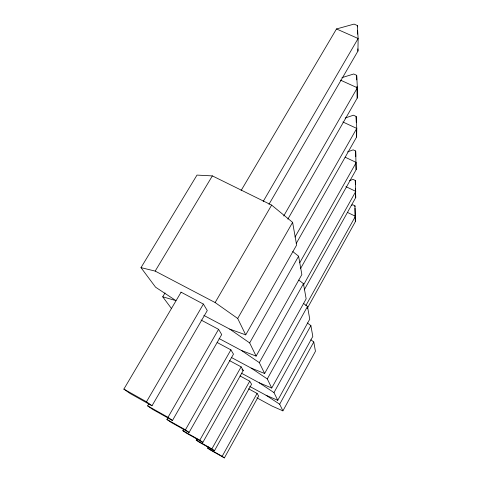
<?xml version="1.0" encoding="UTF-8"?>
<svg xmlns="http://www.w3.org/2000/svg" width="482" height="482" viewBox="0 0 482 482"><rect width="100%" height="100%" fill="white"/><g stroke="black" fill="none" stroke-linecap="round" stroke-linejoin="round"><path stroke-width="0.72" d="M354.945 206.682L354.957 205.826L352.806 204.79L351.456 205.338M349.558 180.672L352.987 179.346L355.294 180.449L355.361 184.371M347.582 151.89L353.192 149.842L355.686 151.005L355.788 156.542M345.148 118.03L353.439 115.204L356.144 116.451L356.24 122.235M341.979 77.644L353.722 73.987L356.686 75.319L356.746 79.861M357.331 26.859L357.349 25.534L354.071 24.1L336.496 28.956L241.108 190.535M307.215 308.498L355.354 221.672L354.957 205.826M304.238 289.857L355.722 197.596L355.294 180.449M300.641 268.432L356.144 169.7L355.686 151.005M296.177 243.591L356.638 136.984L356.77 128.411L356.144 116.451M287.85 219.135L357.228 98.087L357.385 87.796L356.686 75.319M268.962 204.332L357.939 51.074L358.132 38.5L357.349 25.534M313.788 341.955L315.445 351.3L282.916 410.857L279.674 404.223L313.788 341.955L310.842 339.798M249.694 386.413L266.1 395.3L277.759 400.307L312.812 336.448L310.89 325.609L307.383 322.994M241.349 373.152L259.232 382.798L271.74 388.016L309.751 319.174L307.498 306.45L303.383 303.317M277.759 400.307L273.981 392.595L310.89 325.609M208.363 446.82L207.634 448.127L210.086 449.851L224.377 457.9L258.665 396.053L257.081 393.42L248.555 388.799M231.474 357.524L251.14 368.073L264.63 373.502L306.154 298.846L303.467 283.687L298.828 280.084M224.377 457.9L222.166 456.309L257.081 393.42M305.853 305.594L355.439 216.285L347.371 212.375M271.74 388.016L267.293 378.936L307.498 306.45M249.73 381.184L251.568 384.244L214.46 450.754L211.881 448.899L249.73 381.184L240.024 375.942M303.491 285.001L355.812 191.384L345.925 186.642M219.081 338.539L241.476 350.486L256.117 356.102L301.853 274.565L298.605 256.207L292.767 251.55M264.63 373.502L259.322 362.651L303.467 283.687M241.121 366.856L243.283 370.459L202.85 442.392L199.807 440.199L241.121 366.856L229.474 360.596M299.744 262.774L356.252 162.446L345.106 157.186M256.117 356.102L249.658 342.913L298.605 256.207M214.46 450.754L199.084 442.102L196.228 440.09L196.969 438.789M168.049 417.496L166.929 419.448L170.953 422.286L189.065 432.462L233.481 354.149L230.896 349.848L217.147 342.497M203.838 315.397L229.727 329.104L245.718 334.87L296.629 245.055L292.61 222.371L271.631 205.097L212.363 175.894L196.987 175.093L140.997 267.643L155.566 287.188L175.954 300.629L162.729 296.804L165.025 292.935M202.85 442.392L186.215 433.041L182.853 430.667L183.588 429.366M189.065 432.462L185.425 429.842L230.896 349.848M295.002 237.072L356.77 128.411L342.901 121.982M245.718 334.87L237.698 318.482L292.61 222.371M148.787 403.94L147.661 405.874L152.565 409.332L172.448 420.491L221.702 334.55L218.569 329.333L201.012 320.006M172.448 420.491L168.013 417.292L218.569 329.333M283.711 215.978L357.385 87.796L340.533 80.157M181.021 292.303L123.868 389.119L129.977 393.42L152.011 405.766L207.284 310.559L203.398 304.088L180.864 292.062M237.698 318.482L215.135 302.551L271.631 205.097M152.011 405.766L146.48 401.783L203.398 304.088M263.184 201.464L358.132 38.5L336.496 28.956M140.997 267.643L155.186 271.095L212.363 175.894M282.916 410.857L272.011 406.049L256.9 397.837M155.186 271.095L215.135 302.551M241.964 369.748L243.283 370.459M123.868 389.119L146.48 401.783M147.661 405.874L168.013 417.292M166.929 419.448L185.425 429.842M182.853 430.667L199.807 440.199M196.228 440.09L211.881 448.899M207.634 448.127L222.166 456.309M266.1 395.3L279.674 404.223M259.232 382.798L273.981 392.595M251.14 368.073L267.293 378.936M241.476 350.486L259.322 362.651M229.727 329.104L249.658 342.913M162.729 296.804L171.459 308.522M356.439 129.61L356.638 136.984M355.963 163.121L356.144 169.7M355.481 188.781L355.722 197.596M354.987 208.182L355.354 221.672M357.403 30.462L357.499 34.144M357.885 48.863L357.939 51.074M356.921 86.423L357.228 98.087"/></g></svg>
